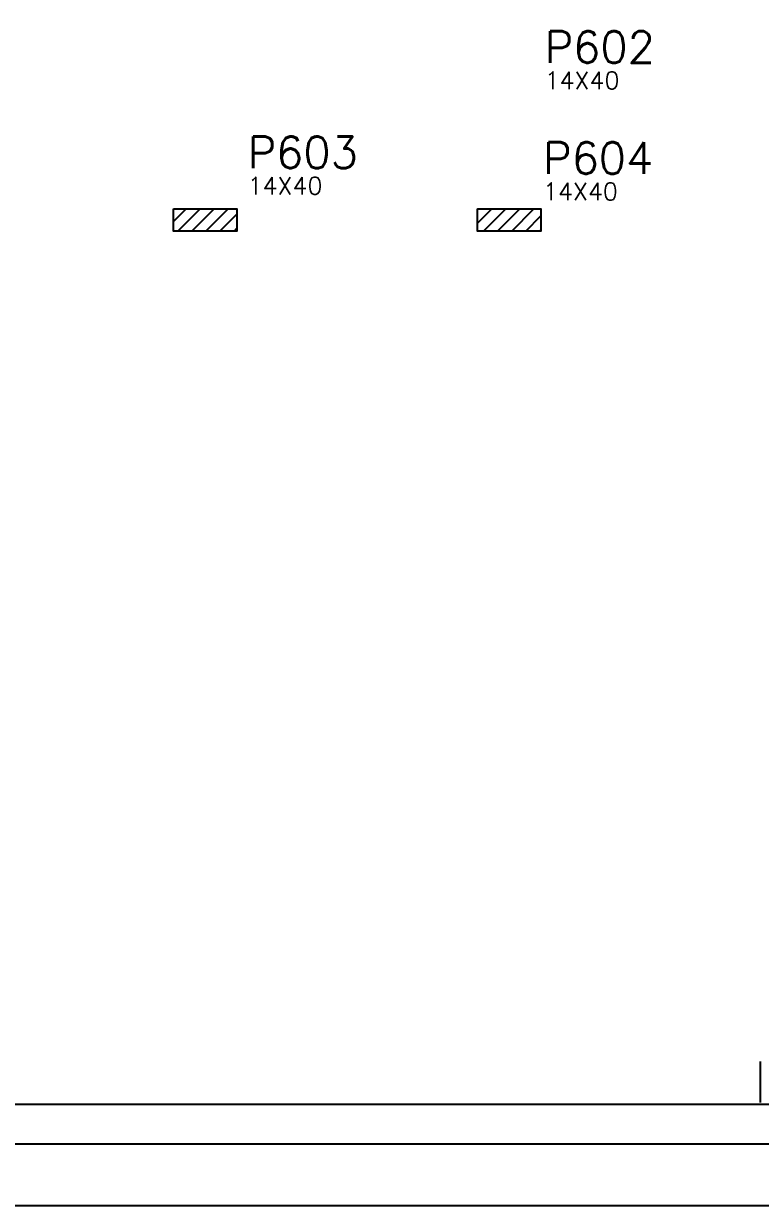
# Model space of a CAD drawing. Extents: x -1.9 to 86.1, y -1.6 to 61.
# Drawn here: x 46 to 64.56, y -1.55 to 28.23 of the extents above; entities that cross this region are included whole.
import ezdxf

# ---------------------------------------------------------------- set-up
doc = ezdxf.new("R2010")
doc.units = 0
doc.header["$MEASUREMENT"] = 0
doc.linetypes.add('HIDDEN', pattern=[9.525, 6.35, -3.175])
doc.layers.get('Defpoints').update_dxf_attribs({"linetype": 'CONTINUOUS'})
for name, color, linetype in [('ARQ_FOLHA', 7, 'CONTINUOUS'), ('PENA_02', 2, 'CONTINUOUS'), ('PENA_03', 3, 'CONTINUOUS'), ('xx-folha', 7, 'CONTINUOUS')]:
    doc.layers.add(name, color=color, linetype=linetype)
doc.styles.get("Standard").update_dxf_attribs({"font": 'ROMANS.SHX'})

msp = doc.modelspace()

# ---------------------------------------------------------------- linework, layer by layer
at = {"layer": 'ARQ_FOLHA', "color": 1}
for points in [[(0, 0), (84.1, 0), (84.1, 59.4), (0, 59.4)], [(2.5, 1), (83.1, 1), (83.1, 58.4), (2.5, 58.4)]]:
    msp.add_lwpolyline(points, close=True, dxfattribs=at)
at = {"layer": 'Defpoints', "color": 8, "linetype": 'HIDDEN', "ltscale": 100}
msp.add_lwpolyline([(-1.95, 60.95), (-1.95, -1.55), (86.05, -1.55), (86.05, 60.95)], close=True, dxfattribs=at)
at = {"layer": 'PENA_02', "linetype": 'Continuous'}
msp.add_lwpolyline([(0, 0), (84.1, 0), (84.1, 59.4), (0, 59.4), (0, 0)], dxfattribs=at)
at = {"layer": 'PENA_03', "linetype": 'Continuous'}
for p, q in [((49.771, 23.248), (50.089, 23.566)), ((49.882, 23.006), (50.442, 23.566)), ((50.236, 23.006), (50.796, 23.566)), ((50.589, 23.006), (51.149, 23.566)), ((57.43, 23.203), (57.793, 23.566)), ((57.43, 23.557), (57.439, 23.566)), ((57.586, 23.006), (58.146, 23.566)), ((57.94, 23.006), (58.5, 23.566)), ((58.293, 23.006), (58.853, 23.566)), ((50.943, 23.006), (51.371, 23.434)), ((58.647, 23.006), (59.03, 23.389)), ((51.296, 23.006), (51.371, 23.081)), ((59, 23.006), (59.03, 23.035))]:
    msp.add_line(p, q, dxfattribs=at)
for points in [[(49.771, 23.566), (51.371, 23.566), (51.371, 23.006), (49.771, 23.006), (49.771, 23.566)], [(57.43, 23.566), (59.03, 23.566), (59.03, 23.006), (57.43, 23.006), (57.43, 23.566)]]:
    msp.add_lwpolyline(points, dxfattribs=at)
at = {"layer": 'xx-folha', "linetype": 'Continuous'}
msp.add_line((64.56, 1.04), (64.56, 2.08), dxfattribs=at)
msp.add_line((64.56, 1.04), (64.56, 2.08), dxfattribs=at)

# ---------------------------------------------------------------- texts
at = {"layer": 'PENA_03', "linetype": 'Continuous'}
for s, height, p in [('P602', 0.8, (59.123, 27.244)), ('14X40', 0.44, (59.123, 26.584)), ('P603', 0.8, (51.638, 24.589)), ('P604', 0.8, (59.084, 24.445)), ('14X40', 0.44, (51.638, 23.929)), ('14X40', 0.44, (59.084, 23.785))]:
    msp.add_text(s, height=height, dxfattribs=at).set_placement(p)

doc.saveas('drawing.dxf')
